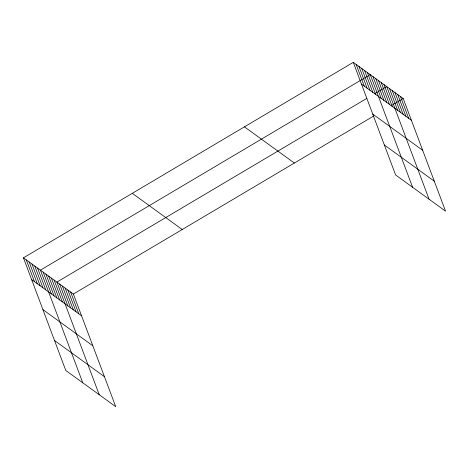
<?xml version="1.0" encoding="UTF-8"?>
<svg xmlns="http://www.w3.org/2000/svg" width="469" height="469" viewBox="0 0 469 469"><rect width="100%" height="100%" fill="white"/><g stroke="black" fill="none" stroke-linecap="round" stroke-linejoin="round"><path stroke-width="0.7" d="M23.45 257.839L73.381 294.034L115.72 406.67L65.789 370.475L23.45 257.839L353.28 62.33L403.211 98.525L445.55 211.161L395.619 174.966L353.28 62.33M366.781 98.408L56.901 282.086L99.24 394.728M374.643 93.747L386.732 86.577L429.071 199.219M73.381 294.034L373.582 116.089M391.117 105.695L403.211 98.525M361.47 84.109L411.401 120.304M372.738 114.096L422.669 150.291M384.351 144.985L434.282 181.181M244.437 126.847L294.368 163.042M132.293 193.316L182.224 229.517M31.64 279.618L81.571 315.813M42.908 309.599L92.839 345.794M54.521 340.494L104.452 376.689M400.467 96.532L408.651 118.317M397.718 94.545L405.908 116.324M394.974 92.551L403.158 114.336M392.225 90.564L400.415 112.343M389.481 88.571L397.665 110.35M383.988 84.59L392.178 106.369M381.244 82.597L389.428 104.382M378.495 80.609L386.685 102.389M375.751 78.616L383.935 100.401M373.002 76.629L381.191 98.408M412.597 187.278L370.258 74.635L40.428 270.144L82.767 382.78M367.426 72.584L375.616 94.369M364.601 70.532L372.785 92.317M361.769 68.48L369.953 90.265M358.937 66.434L367.127 88.213M356.112 64.382L364.296 86.161M70.637 292.04L78.821 313.825M67.888 290.047L76.078 311.832M65.144 288.06L73.328 309.839M62.395 286.067L70.585 307.852M59.651 284.079L67.835 305.858M54.158 280.099L62.348 301.878M51.414 278.105L59.598 299.89M48.665 276.112L56.855 297.897M45.921 274.125L54.105 295.904M43.171 272.131L51.361 293.916M37.596 268.092L45.786 289.871M34.77 266.04L42.955 287.825M31.939 263.988L40.123 285.773M29.107 261.937L37.297 283.722M26.282 259.885L34.466 281.67"/></g></svg>
